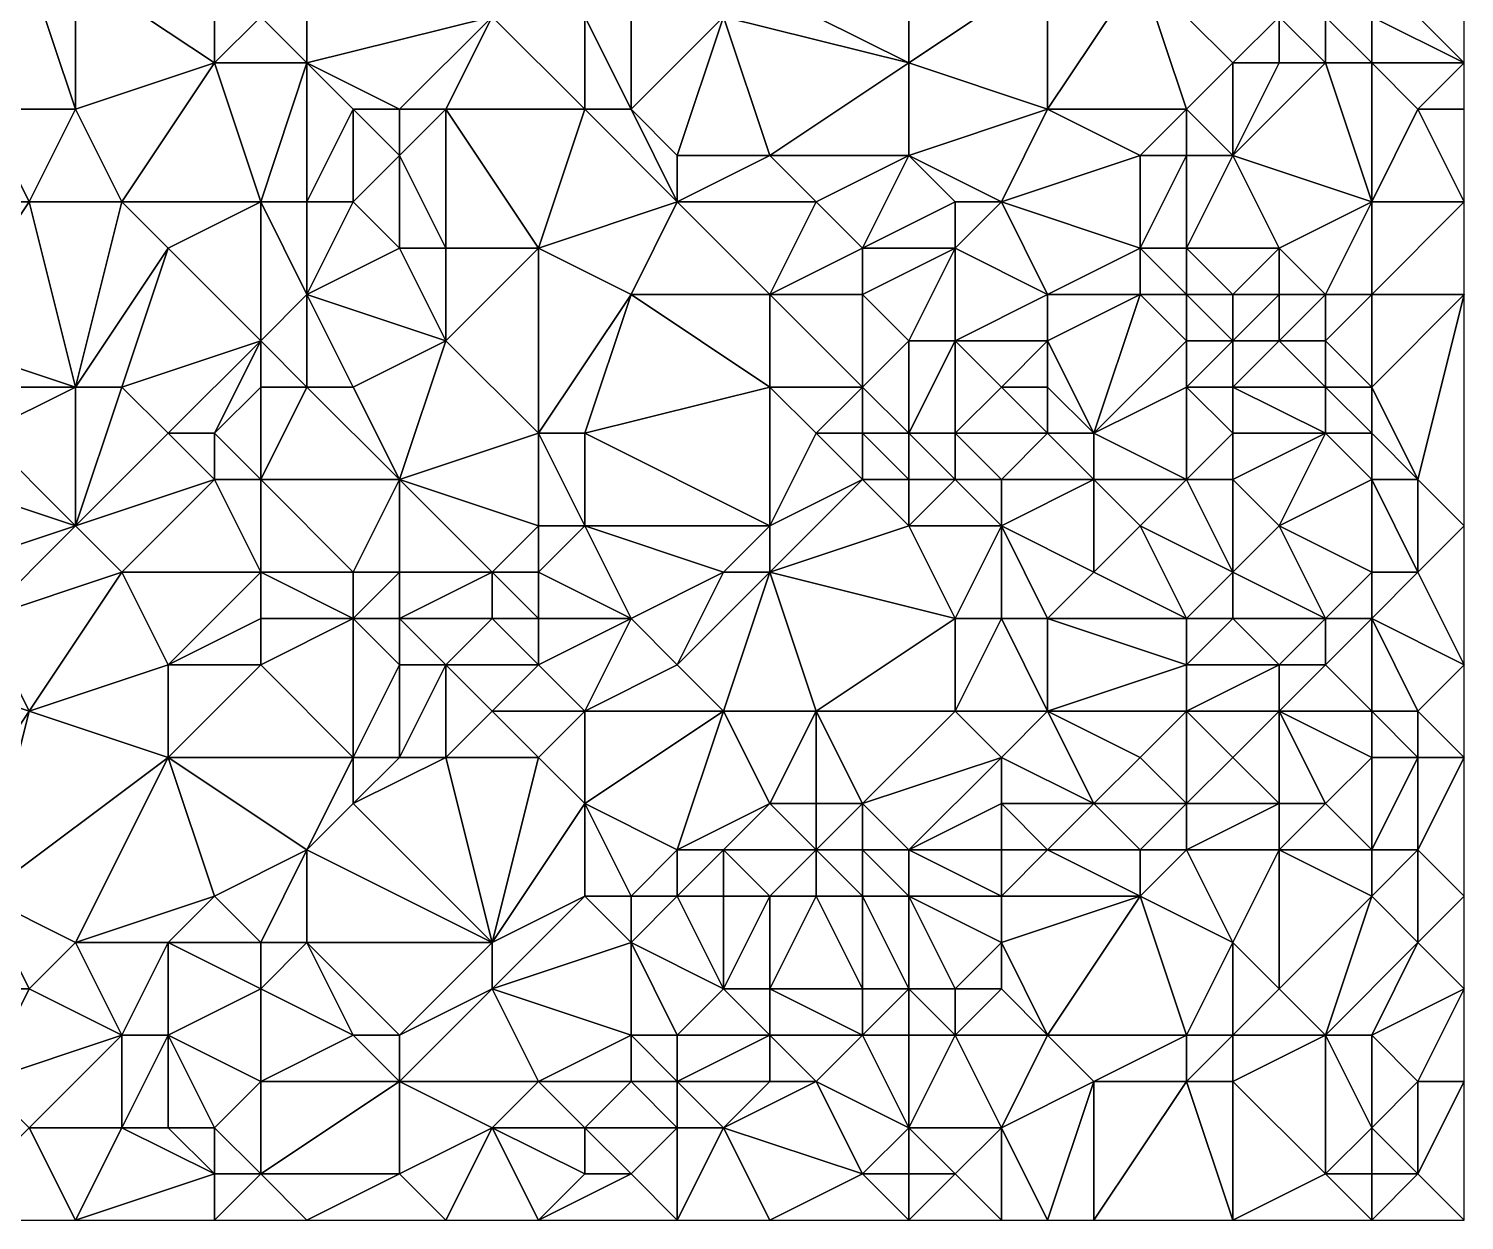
# Model space of a CAD drawing. Header units: metres. Extents: x 305150 to 305680, y 6404300 to 6404580.
# Drawn here: x 305618 to 305680, y 6404300 to 6404351.5 of the extents above; entities that cross this region are included whole.
import ezdxf

# ---------------------------------------------------------------- set-up
doc = ezdxf.new("R2010")
doc.units = ezdxf.units.M
doc.layers.add('TERRANG', color=8, linetype='Continuous')

msp = doc.modelspace()

# ---------------------------------------------------------------- meshes
at = {"layer": 'TERRANG'}
mesh = msp.add_polyface(dxfattribs=at)
corners = [(305652, 6404360, 19.989), (305656, 6404356, 20.336), (305658, 6404362, 19.159), (305652, 6404358, 20.102), (305648, 6404360, 20.312), (305662, 6404364, 18.923), (305664, 6404358, 20.38), (305666, 6404362, 19.676), (305660, 6404358, 20.059), (305662, 6404356, 20.674), (305662, 6404354, 21.408), (305662, 6404348, 22.963), (305666, 6404354, 21.379), (305656, 6404350, 22.206), (305664, 6404366, 18.231), (305664, 6404356, 20.803), (305656, 6404346, 24.333), (305650, 6404366, 20.016), (305648, 6404354, 20.417), (305666, 6404366, 18.038), (305670, 6404360, 20.84), (305662, 6404372, 17.813), (305668, 6404370, 17.691), (305666, 6404380, 17.653), (305668, 6404348, 22.178), (305670, 6404350, 21.744), (305648, 6404352, 20.966), (305650, 6404346, 24.333), (305648, 6404372, 18.619), (305654, 6404376, 17.786), (305646, 6404376, 17.111), (305650, 6404370, 19.22), (305656, 6404372, 18.61), (305666, 6404368, 17.709), (305652, 6404368, 19.456), (305652, 6404366, 19.664), (305658, 6404374, 18.092), (305658, 6404372, 18.405), (305660, 6404378, 17.492), (305664, 6404370, 17.718), (305658, 6404368, 18.867), (305670, 6404358, 21.259), (305656, 6404364, 19.106), (305654, 6404364, 19.382), (305648, 6404368, 19.784)]
mesh.append_faces([[corners[k] for k in face] for face in [(0, 1, 2), (3, 0, 4), (0, 3, 1), (5, 6, 7), (1, 8, 2), (6, 8, 9), (8, 5, 2), (8, 6, 5), (10, 11, 12), (11, 10, 13), (10, 1, 13), (14, 5, 7), (15, 6, 9), (10, 15, 9), (15, 10, 12), (16, 11, 13), (0, 17, 4), (3, 18, 1), (19, 14, 7), (20, 19, 7), (21, 22, 23), (24, 25, 12), (11, 24, 12), (26, 27, 13), (27, 16, 13), (28, 29, 30), (29, 28, 31), (32, 29, 31), (19, 33, 14), (34, 32, 31), (34, 17, 35), (21, 36, 37), (36, 21, 38), (36, 32, 37), (36, 29, 32), (33, 39, 14), (39, 33, 22), (21, 39, 22), (34, 40, 32), (32, 40, 37), (14, 40, 5), (40, 21, 37), (40, 39, 21), (39, 40, 14), (8, 10, 9), (10, 8, 1), (6, 20, 7), (6, 15, 41), (41, 15, 12), (42, 43, 2), (43, 0, 2), (43, 17, 0), (17, 43, 35), (18, 26, 13), (1, 18, 13), (44, 34, 31), (17, 34, 44), (40, 43, 42), (43, 40, 35), (40, 34, 35), (40, 42, 2), (5, 40, 2)]])
mesh = msp.add_polyface(dxfattribs=at)
corners = [(305678, 6404362, 21.396), (305680, 6404360, 22.372), (305680, 6404370, 18.928), (305678, 6404358, 22.773), (305680, 6404348, 22.506), (305680, 6404350, 22.173), (305678, 6404348, 22.422), (305680, 6404358, 23.086), (305674, 6404358, 21.729), (305670, 6404358, 21.259), (305674, 6404356, 21.947), (305670, 6404360, 20.84), (305674, 6404362, 20.526), (305676, 6404350, 21.836), (305676, 6404352, 21.864), (305676, 6404354, 22.234), (305674, 6404352, 21.656), (305676, 6404356, 22.46), (305678, 6404356, 23), (305674, 6404366, 18.969), (305672, 6404368, 18.012), (305666, 6404366, 18.038), (305668, 6404370, 17.691), (305674, 6404374, 17.676), (305666, 6404380, 17.653), (305674, 6404350, 21.742), (305672, 6404350, 21.715), (305670, 6404346, 22.625), (305670, 6404350, 21.744), (305668, 6404348, 22.178), (305676, 6404358, 22.229), (305674, 6404370, 17.795), (305676, 6404374, 17.661), (305672, 6404352, 21.568), (305666, 6404354, 21.379), (305674, 6404368, 18.219), (305672, 6404370, 17.73), (305678, 6404372, 17.922), (305680, 6404372, 18.197), (305680, 6404374, 17.78), (305680, 6404356, 23.334), (305664, 6404358, 20.38), (305676, 6404344, 23.628), (305666, 6404368, 17.709)]
mesh.append_faces([[corners[k] for k in face] for face in [(0, 1, 2), (3, 1, 0), (4, 5, 6), (3, 7, 1), (8, 9, 10), (11, 8, 12), (8, 11, 9), (13, 5, 14), (5, 13, 6), (15, 16, 14), (16, 15, 10), (17, 15, 18), (15, 17, 10), (19, 12, 0), (19, 0, 2), (19, 11, 12), (11, 19, 20), (21, 11, 20), (22, 23, 24), (25, 26, 27), (26, 28, 27), (28, 29, 27), (30, 3, 0), (12, 30, 0), (8, 30, 12), (31, 32, 23), (26, 33, 28), (9, 33, 10), (33, 16, 10), (33, 9, 34), (28, 33, 34), (19, 35, 20), (35, 19, 2), (20, 36, 22), (36, 23, 22), (36, 31, 23), (37, 38, 39), (32, 37, 39), (38, 37, 2), (37, 32, 31), (7, 18, 40), (18, 7, 3), (11, 41, 9), (13, 25, 42), (13, 42, 6), (13, 16, 25), (16, 13, 14), (15, 5, 40), (5, 15, 14), (18, 15, 40), (30, 18, 3), (30, 17, 18), (30, 8, 10), (17, 30, 10), (43, 21, 20), (43, 20, 22), (16, 33, 25), (33, 26, 25), (36, 35, 31), (35, 36, 20), (35, 37, 31), (37, 35, 2)]])
mesh = msp.add_polyface(dxfattribs=at)
corners = [(305618, 6404354, 23.336), (305612, 6404352, 23.836), (305616, 6404348, 24.372), (305602, 6404342, 26.906), (305602, 6404338, 28.04), (305608, 6404338, 28.514), (305606, 6404344, 26.567), (305612, 6404342, 27.078), (305608, 6404346, 26.225), (305620, 6404348, 23.956), (305622, 6404344, 24.871), (305626, 6404350, 23.153), (305612, 6404346, 25.89), (305612, 6404338, 28.392), (305604, 6404358, 22.517), (305606, 6404354, 23.897), (305608, 6404356, 22.915), (305602, 6404344, 26.657), (305602, 6404348, 26.581), (305608, 6404348, 25.826), (305602, 6404350, 26.248), (305602, 6404352, 25.618), (305614, 6404356, 23.001), (305614, 6404362, 22.504), (305618, 6404362, 22.29), (305614, 6404364, 22.208), (305614, 6404344, 26.248), (305610, 6404348, 25.509), (305602, 6404354, 24.686), (305620, 6404354, 23.138), (305606, 6404360, 21.927), (305602, 6404360, 21.659), (305610, 6404350, 24.703), (305620, 6404336, 27.079), (305624, 6404342, 25.123), (305614, 6404338, 28.045), (305610, 6404364, 22.035), (305608, 6404360, 22.13), (305602, 6404362, 20.921), (305606, 6404362, 21.594), (305606, 6404364, 21.213), (305618, 6404344, 25.627), (305624, 6404360, 22.529), (305622, 6404360, 22.517), (305622, 6404362, 22.133)]
mesh.append_faces([[corners[k] for k in face] for face in [(0, 1, 2), (3, 4, 5), (6, 3, 5), (7, 6, 5), (6, 7, 8), (9, 0, 2), (9, 10, 11), (7, 12, 8), (13, 7, 5), (14, 15, 16), (17, 6, 18), (6, 17, 3), (19, 20, 18), (20, 19, 15), (21, 20, 15), (22, 1, 0), (1, 22, 16), (23, 24, 25), (24, 22, 0), (22, 24, 23), (12, 26, 2), (26, 12, 7), (27, 19, 8), (12, 27, 8), (28, 21, 15), (14, 28, 15), (9, 29, 0), (30, 14, 16), (14, 30, 31), (27, 32, 19), (19, 32, 15), (33, 34, 10), (13, 35, 7), (35, 26, 7), (36, 37, 23), (37, 30, 16), (22, 37, 16), (37, 22, 23), (38, 39, 40), (37, 39, 30), (39, 37, 36), (35, 41, 26), (9, 41, 10), (41, 9, 2), (26, 41, 2), (41, 35, 33), (41, 33, 10), (42, 43, 29), (43, 24, 0), (29, 43, 0), (44, 43, 42), (43, 44, 24), (6, 19, 18), (19, 6, 8), (29, 9, 11), (32, 12, 2), (1, 32, 2), (32, 27, 12), (15, 32, 16), (32, 1, 16), (39, 38, 31), (30, 39, 31)]])
mesh = msp.add_polyface(dxfattribs=at)
corners = [(305646, 6404364, 20.317), (305644, 6404360, 21.177), (305648, 6404360, 20.312), (305630, 6404362, 22.447), (305630, 6404356, 22.61), (305636, 6404360, 22.307), (305640, 6404362, 21.723), (305628, 6404364, 22.076), (305628, 6404362, 22.423), (305638, 6404362, 21.998), (305636, 6404362, 22.163), (305640, 6404360, 21.932), (305628, 6404344, 24.659), (305630, 6404350, 22.949), (305626, 6404350, 23.153), (305648, 6404356, 20.198), (305652, 6404358, 20.102), (305648, 6404354, 20.417), (305644, 6404352, 21.018), (305648, 6404352, 20.966), (305644, 6404348, 22.566), (305646, 6404346, 24.021), (305650, 6404346, 24.333), (305642, 6404358, 21.428), (305638, 6404358, 22.095), (305638, 6404354, 21.771), (305640, 6404356, 21.498), (305624, 6404360, 22.529), (305620, 6404354, 23.138), (305626, 6404352, 22.833), (305628, 6404352, 22.747), (305632, 6404348, 23.302), (305634, 6404348, 23.191), (305634, 6404346, 23.961), (305636, 6404348, 23.068), (305646, 6404358, 20.529), (305642, 6404354, 21.014), (305626, 6404360, 22.564), (305642, 6404348, 22.575), (305638, 6404352, 21.964), (305646, 6404356, 20.375), (305642, 6404352, 21.32), (305634, 6404364, 21.957), (305630, 6404344, 24.682), (305622, 6404362, 22.133)]
mesh.append_faces([[corners[k] for k in face] for face in [(0, 1, 2), (3, 4, 5), (6, 1, 0), (3, 7, 8), (9, 10, 5), (6, 11, 1), (9, 11, 6), (12, 13, 14), (15, 16, 2), (15, 17, 16), (17, 18, 19), (19, 18, 20), (21, 19, 20), (21, 22, 19), (11, 23, 1), (24, 25, 26), (4, 24, 5), (25, 24, 4), (27, 28, 29), (29, 30, 4), (30, 13, 4), (30, 29, 14), (13, 30, 14), (13, 31, 32), (33, 34, 32), (31, 33, 32), (1, 35, 2), (35, 15, 2), (23, 35, 1), (25, 36, 26), (36, 23, 26), (37, 29, 4), (37, 27, 29), (38, 39, 34), (34, 39, 32), (39, 13, 32), (40, 18, 17), (15, 40, 17), (35, 40, 15), (40, 36, 18), (40, 35, 23), (36, 40, 23), (36, 41, 18), (41, 39, 38), (29, 28, 14), (42, 3, 5), (10, 42, 5), (24, 11, 9), (24, 9, 5), (23, 24, 26), (24, 23, 11), (37, 3, 8), (3, 37, 4), (43, 31, 13), (13, 39, 4), (39, 25, 4), (44, 37, 8), (37, 44, 27), (41, 38, 20), (18, 41, 20), (39, 41, 25), (41, 36, 25)]])
mesh = msp.add_polyface(dxfattribs=at)
corners = [(305622, 6404344, 24.871), (305628, 6404344, 24.659), (305626, 6404350, 23.153), (305632, 6404344, 24.724), (305630, 6404340, 25.309), (305634, 6404342, 25.344), (305636, 6404338, 26.157), (305636, 6404342, 25.338), (305640, 6404342, 25.27), (305636, 6404348, 23.068), (305624, 6404342, 25.123), (305628, 6404328, 28.081), (305626, 6404332, 27.331), (305622, 6404328, 28.138), (305628, 6404332, 27.278), (305634, 6404346, 23.961), (305632, 6404348, 23.302), (305630, 6404336, 25.909), (305632, 6404336, 25.98), (305628, 6404336, 26.003), (305626, 6404334, 26.712), (305624, 6404334, 26.836), (305624, 6404324, 28.66), (305628, 6404324, 28.594), (305628, 6404326, 28.364), (305624, 6404320, 28.89), (305632, 6404320, 28.905), (305630, 6404344, 24.682), (305628, 6404338, 25.597), (305622, 6404336, 26.657), (305632, 6404328, 27.577), (305634, 6404324, 28.152), (305634, 6404320, 28.858), (305634, 6404332, 27.252), (305634, 6404328, 27.662), (305640, 6404334, 27.919), (305638, 6404328, 28.852), (305640, 6404330, 28.924), (305636, 6404324, 28.576), (305636, 6404320, 28.893), (305638, 6404322, 29.136), (305634, 6404326, 27.817), (305638, 6404326, 29.08), (305632, 6404326, 27.776), (305620, 6404330, 27.942), (305630, 6404350, 22.949)]
mesh.append_faces([[corners[k] for k in face] for face in [(0, 1, 2), (3, 4, 5), (6, 7, 5), (8, 7, 6), (9, 7, 8), (10, 1, 0), (11, 12, 13), (12, 11, 14), (15, 3, 5), (7, 15, 5), (9, 15, 7), (15, 16, 3), (4, 17, 18), (17, 19, 14), (12, 20, 21), (20, 12, 14), (19, 20, 14), (22, 23, 24), (23, 22, 25), (26, 23, 25), (16, 27, 3), (4, 27, 1), (3, 27, 4), (28, 17, 4), (17, 28, 19), (29, 28, 10), (11, 30, 14), (31, 26, 32), (33, 30, 34), (30, 33, 14), (18, 33, 6), (33, 35, 6), (33, 36, 37), (36, 33, 34), (38, 39, 40), (38, 41, 31), (41, 38, 42), (23, 43, 24), (41, 43, 31), (4, 6, 5), (4, 18, 6), (44, 12, 21), (11, 22, 24), (22, 11, 13), (27, 45, 1), (10, 28, 1), (28, 4, 1), (28, 29, 21), (20, 28, 21), (28, 20, 19), (17, 33, 18), (33, 17, 14), (38, 31, 32), (39, 38, 32), (36, 41, 42), (41, 36, 34), (43, 11, 24), (43, 30, 11), (31, 43, 26), (43, 23, 26), (43, 41, 34), (30, 43, 34)]])
mesh = msp.add_polyface(dxfattribs=at)
corners = [(305678, 6404332, 25.009), (305680, 6404330, 25.278), (305680, 6404340, 25.118), (305674, 6404334, 25.213), (305670, 6404332, 26.887), (305672, 6404330, 26.545), (305668, 6404342, 25.057), (305672, 6404342, 23.909), (305670, 6404346, 22.625), (305676, 6404344, 23.628), (305674, 6404340, 24.262), (305676, 6404336, 24.679), (305676, 6404334, 24.847), (305674, 6404350, 21.742), (305670, 6404334, 26.674), (305668, 6404346, 22.831), (305670, 6404340, 25.299), (305676, 6404340, 24.377), (305680, 6404344, 24.37), (305680, 6404348, 22.506), (305678, 6404348, 22.422), (305674, 6404326, 26.497), (305676, 6404328, 25.252), (305678, 6404328, 25.108), (305680, 6404324, 25.563), (305676, 6404332, 24.989), (305668, 6404340, 25.905), (305672, 6404340, 24.602), (305668, 6404348, 22.178), (305670, 6404326, 28.166), (305672, 6404324, 27.967), (305674, 6404338, 24.603), (305674, 6404336, 24.873), (305670, 6404328, 27.648), (305672, 6404338, 25.182), (305676, 6404326, 25.642), (305674, 6404324, 27.1), (305670, 6404336, 26.42), (305668, 6404336, 26.753), (305668, 6404326, 28.667), (305668, 6404324, 28.916), (305670, 6404338, 25.99), (305668, 6404332, 27.192), (305668, 6404338, 26.43)]
mesh.append_faces([[corners[k] for k in face] for face in [(0, 1, 2), (3, 4, 5), (6, 7, 8), (9, 7, 10), (7, 9, 8), (0, 11, 12), (11, 0, 2), (9, 13, 8), (3, 14, 4), (15, 6, 8), (16, 7, 6), (17, 9, 10), (17, 11, 2), (18, 19, 20), (9, 18, 20), (21, 22, 5), (0, 23, 1), (23, 24, 1), (25, 0, 12), (25, 3, 5), (3, 25, 12), (22, 25, 5), (26, 16, 6), (7, 27, 10), (16, 27, 7), (28, 15, 8), (21, 29, 30), (17, 31, 11), (31, 17, 10), (31, 32, 11), (33, 21, 5), (33, 29, 21), (4, 33, 5), (31, 34, 32), (23, 35, 24), (21, 35, 22), (35, 23, 22), (36, 35, 21), (14, 37, 38), (34, 37, 32), (29, 39, 40), (33, 39, 29), (41, 37, 34), (42, 14, 38), (14, 42, 4), (42, 33, 4), (18, 17, 2), (17, 18, 9), (32, 3, 12), (11, 32, 12), (23, 25, 22), (25, 23, 0), (34, 31, 10), (27, 34, 10), (32, 37, 3), (37, 14, 3), (41, 34, 27), (41, 27, 16), (26, 41, 16), (43, 41, 26), (41, 43, 38), (37, 41, 38)]])
mesh = msp.add_polyface(dxfattribs=at)
corners = [(305652, 6404344, 25.32), (305650, 6404340, 27.033), (305654, 6404342, 26.17), (305656, 6404346, 24.333), (305650, 6404336, 28.459), (305644, 6404340, 26.406), (305648, 6404328, 30.128), (305644, 6404326, 29.745), (305646, 6404324, 29.761), (305650, 6404346, 24.333), (305650, 6404328, 30.291), (305648, 6404322, 29.474), (305652, 6404322, 29.193), (305658, 6404326, 29.768), (305656, 6404330, 30.031), (305642, 6404322, 29.661), (305640, 6404324, 29.582), (305650, 6404330, 30.156), (305652, 6404334, 29.29), (305654, 6404340, 27.048), (305658, 6404342, 25.808), (305642, 6404334, 28.138), (305640, 6404326, 29.484), (305642, 6404348, 22.575), (305636, 6404348, 23.068), (305640, 6404342, 25.27), (305646, 6404344, 24.908), (305646, 6404346, 24.021), (305638, 6404322, 29.136), (305636, 6404320, 28.893), (305640, 6404320, 29.275), (305654, 6404332, 29.922), (305640, 6404334, 27.919), (305636, 6404338, 26.157), (305642, 6404330, 29.14), (305638, 6404326, 29.08), (305656, 6404332, 29.862), (305640, 6404328, 29.248), (305640, 6404330, 28.924), (305634, 6404332, 27.252), (305638, 6404328, 28.852), (305654, 6404336, 28.688), (305656, 6404338, 27.636), (305654, 6404334, 29.41), (305656, 6404334, 29.297), (305644, 6404348, 22.566), (305636, 6404324, 28.576)]
mesh.append_faces([[corners[k] for k in face] for face in [(0, 1, 2), (3, 0, 2), (4, 1, 5), (6, 7, 8), (9, 0, 3), (10, 11, 12), (10, 12, 13), (14, 10, 13), (7, 15, 8), (15, 7, 16), (15, 11, 8), (4, 17, 18), (10, 17, 6), (1, 19, 2), (19, 20, 2), (21, 4, 5), (21, 17, 4), (7, 22, 16), (23, 24, 25), (1, 26, 5), (26, 25, 5), (26, 9, 27), (26, 23, 25), (28, 29, 30), (17, 31, 18), (32, 25, 33), (25, 32, 5), (32, 21, 5), (34, 7, 6), (22, 35, 16), (36, 31, 14), (37, 22, 7), (34, 37, 7), (37, 34, 38), (32, 39, 38), (40, 37, 38), (41, 4, 18), (19, 41, 42), (31, 43, 18), (41, 43, 44), (43, 41, 18), (11, 10, 8), (10, 6, 8), (15, 28, 30), (28, 15, 16), (9, 26, 0), (0, 26, 1), (23, 26, 45), (26, 27, 45), (31, 17, 10), (31, 10, 14), (21, 34, 17), (17, 34, 6), (34, 32, 38), (32, 34, 21), (37, 40, 22), (40, 35, 22), (46, 28, 16), (35, 46, 16), (41, 19, 1), (4, 41, 1), (36, 43, 31)]])
mesh = msp.add_polyface(dxfattribs=at)
corners = [(305660, 6404326, 29.721), (305660, 6404330, 29.631), (305658, 6404326, 29.768), (305658, 6404344, 25.166), (305656, 6404346, 24.333), (305654, 6404342, 26.17), (305666, 6404346, 23.241), (305660, 6404344, 25.056), (305666, 6404342, 25.423), (305662, 6404348, 22.963), (305658, 6404342, 25.808), (305668, 6404346, 22.831), (305668, 6404348, 22.178), (305656, 6404330, 30.031), (305662, 6404340, 25.975), (305666, 6404340, 26.049), (305668, 6404338, 26.43), (305668, 6404340, 25.905), (305658, 6404322, 29.334), (305662, 6404334, 27.409), (305662, 6404336, 26.71), (305660, 6404336, 27.22), (305660, 6404332, 29.095), (305658, 6404332, 29.605), (305662, 6404326, 29.619), (305664, 6404328, 29.107), (305662, 6404338, 26.284), (305654, 6404340, 27.048), (305656, 6404338, 27.636), (305664, 6404334, 27.069), (305658, 6404334, 28.866), (305658, 6404338, 27.102), (305666, 6404330, 27.91), (305668, 6404326, 28.667), (305670, 6404328, 27.648), (305662, 6404322, 29.343), (305664, 6404332, 27.667), (305656, 6404332, 29.862), (305668, 6404332, 27.192), (305668, 6404336, 26.753), (305654, 6404336, 28.688), (305656, 6404334, 29.297), (305668, 6404342, 25.057), (305668, 6404324, 28.916), (305654, 6404334, 29.41)]
mesh.append_faces([[corners[k] for k in face] for face in [(0, 1, 2), (3, 4, 5), (6, 7, 8), (7, 6, 9), (10, 3, 5), (10, 7, 3), (11, 12, 6), (6, 12, 9), (1, 13, 2), (14, 15, 8), (7, 14, 8), (10, 14, 7), (16, 17, 15), (18, 0, 2), (19, 20, 21), (22, 23, 1), (23, 13, 1), (24, 25, 1), (24, 1, 0), (14, 26, 15), (20, 26, 21), (27, 28, 10), (19, 29, 20), (30, 23, 22), (28, 31, 10), (31, 14, 10), (31, 26, 14), (26, 31, 21), (31, 30, 21), (32, 33, 34), (33, 32, 25), (35, 24, 0), (25, 36, 1), (36, 22, 1), (36, 19, 22), (32, 36, 25), (36, 29, 19), (23, 37, 13), (29, 38, 39), (36, 38, 29), (38, 36, 32), (38, 32, 34), (40, 41, 28), (11, 6, 8), (11, 8, 42), (7, 4, 3), (4, 7, 9), (8, 17, 42), (15, 17, 8), (16, 29, 39), (29, 26, 20), (29, 16, 15), (26, 29, 15), (19, 30, 22), (30, 19, 21), (24, 33, 25), (33, 24, 43), (31, 41, 30), (41, 31, 28), (30, 41, 23), (41, 37, 23), (41, 44, 37)]])
mesh = msp.add_polyface(dxfattribs=at)
corners = [(305610, 6404330, 29.127), (305608, 6404332, 29.149), (305604, 6404328, 29.084), (305602, 6404338, 28.04), (305598, 6404332, 28.243), (305604, 6404334, 28.877), (305604, 6404332, 29.007), (305606, 6404336, 28.816), (305608, 6404338, 28.514), (305610, 6404324, 28.509), (305604, 6404326, 29.085), (305606, 6404320, 28.723), (305620, 6404330, 27.942), (305620, 6404336, 27.079), (305616, 6404334, 28.501), (305598, 6404340, 27.288), (305596, 6404332, 28.13), (305610, 6404334, 29.2), (305614, 6404332, 29.025), (305614, 6404328, 28.674), (305616, 6404326, 28.339), (305612, 6404324, 28.417), (305618, 6404322, 28.517), (305622, 6404328, 28.138), (305624, 6404324, 28.66), (305624, 6404320, 28.89), (305598, 6404326, 29.103), (305600, 6404320, 29.224), (305598, 6404328, 28.823), (305594, 6404326, 29.77), (305596, 6404330, 28.499), (305592, 6404340, 26.911), (305622, 6404336, 26.657), (305624, 6404342, 25.123), (305608, 6404336, 28.927), (305612, 6404336, 28.879), (305612, 6404334, 29.152), (305614, 6404336, 28.565), (305612, 6404330, 29.1), (305590, 6404320, 30.962), (305596, 6404320, 29.943), (305626, 6404332, 27.331), (305624, 6404334, 26.836), (305614, 6404338, 28.045), (305612, 6404338, 28.392)]
mesh.append_faces([[corners[k] for k in face] for face in [(0, 1, 2), (3, 4, 5), (1, 6, 2), (6, 1, 5), (4, 6, 5), (1, 7, 5), (3, 7, 8), (7, 3, 5), (9, 10, 11), (12, 13, 14), (15, 4, 3), (15, 16, 4), (17, 1, 0), (18, 12, 14), (12, 18, 19), (20, 12, 19), (20, 19, 21), (20, 21, 22), (12, 20, 23), (23, 20, 22), (24, 23, 22), (25, 24, 22), (26, 27, 10), (26, 28, 29), (28, 30, 29), (30, 28, 4), (16, 30, 4), (15, 31, 16), (32, 33, 13), (7, 34, 8), (34, 7, 1), (17, 34, 1), (35, 17, 36), (37, 35, 36), (35, 34, 17), (18, 38, 19), (38, 18, 36), (39, 40, 29), (40, 26, 29), (26, 40, 27), (10, 9, 2), (9, 0, 2), (41, 12, 23), (28, 6, 4), (6, 28, 2), (26, 10, 2), (28, 26, 2), (32, 12, 42), (12, 32, 13), (18, 37, 36), (37, 18, 14), (13, 37, 14), (43, 37, 13), (35, 37, 43), (35, 43, 44), (35, 44, 8), (34, 35, 8), (19, 38, 21), (9, 38, 0), (38, 9, 21), (38, 17, 0), (17, 38, 36)]])
mesh = msp.add_polyface(dxfattribs=at)
corners = [(305620, 6404300, 28.051), (305618, 6404304, 28.237), (305614, 6404300, 27.94), (305616, 6404306, 28.582), (305616, 6404310, 28.967), (305610, 6404310, 28.618), (305612, 6404324, 28.417), (305614, 6404316, 28.581), (305618, 6404322, 28.517), (305618, 6404310, 29.129), (305622, 6404304, 28.141), (305616, 6404314, 28.643), (305606, 6404320, 28.723), (305594, 6404302, 28.639), (305590, 6404300, 28.921), (305600, 6404300, 27.506), (305622, 6404308, 28.716), (305624, 6404320, 28.89), (305602, 6404310, 28.755), (305604, 6404308, 28.699), (305608, 6404306, 28.306), (305610, 6404324, 28.509), (305600, 6404320, 29.224), (305600, 6404316, 28.971), (305604, 6404326, 29.085), (305596, 6404304, 28.762), (305624, 6404308, 28.602), (305624, 6404312, 28.783), (305606, 6404300, 27.245), (305610, 6404300, 27.511), (305608, 6404302, 27.568), (305606, 6404304, 27.968), (305598, 6404312, 28.9), (305596, 6404314, 29.389), (305594, 6404310, 29.29), (305600, 6404314, 28.836), (305598, 6404306, 28.898), (305620, 6404312, 29.017), (305596, 6404320, 29.943), (305600, 6404306, 28.807), (305592, 6404314, 30.4), (305592, 6404316, 30.652), (305594, 6404318, 30.419), (305590, 6404320, 30.962), (305626, 6404302, 28.11)]
mesh.append_faces([[corners[k] for k in face] for face in [(0, 1, 2), (2, 1, 3), (4, 5, 3), (6, 7, 8), (9, 4, 3), (10, 1, 0), (7, 11, 8), (9, 11, 4), (11, 5, 4), (5, 11, 7), (12, 5, 7), (13, 14, 15), (10, 16, 1), (11, 17, 8), (18, 19, 5), (12, 18, 5), (19, 20, 5), (5, 20, 3), (6, 21, 7), (21, 12, 7), (12, 22, 23), (24, 22, 12), (25, 13, 15), (26, 27, 16), (28, 29, 30), (28, 31, 15), (31, 28, 30), (20, 31, 30), (31, 20, 19), (32, 33, 34), (35, 12, 23), (35, 18, 12), (18, 35, 32), (33, 35, 23), (35, 33, 32), (36, 32, 34), (25, 36, 34), (16, 37, 9), (27, 37, 16), (37, 11, 9), (37, 17, 11), (22, 38, 23), (39, 31, 19), (18, 39, 19), (31, 39, 15), (40, 33, 41), (33, 40, 34), (33, 42, 41), (42, 38, 43), (16, 9, 3), (1, 16, 3), (26, 16, 10), (44, 10, 0), (20, 29, 3), (29, 2, 3), (29, 20, 30), (36, 39, 32), (39, 18, 32), (39, 25, 15), (39, 36, 25), (38, 42, 23), (42, 33, 23)]])
mesh = msp.add_polyface(dxfattribs=at)
corners = [(305664, 6404300, 29.184), (305668, 6404306, 27.124), (305664, 6404306, 27.476), (305670, 6404300, 28.558), (305668, 6404308, 27.094), (305662, 6404300, 29.066), (305660, 6404304, 27.911), (305660, 6404300, 28.63), (305658, 6404302, 28.09), (305656, 6404300, 28.219), (305662, 6404316, 28.008), (305666, 6404314, 27.701), (305666, 6404316, 27.96), (305670, 6404312, 27.319), (305658, 6404310, 28.54), (305660, 6404310, 28.281), (305660, 6404312, 27.955), (305656, 6404314, 27.645), (305656, 6404310, 28.891), (305656, 6404302, 28.124), (305660, 6404314, 27.736), (305660, 6404316, 27.855), (305652, 6404322, 29.193), (305658, 6404322, 29.334), (305658, 6404326, 29.768), (305662, 6404308, 27.921), (305668, 6404316, 27.773), (305668, 6404318, 28.344), (305664, 6404318, 28.607), (305658, 6404308, 28.691), (305660, 6404318, 28.332), (305656, 6404316, 27.6), (305662, 6404322, 29.343), (305666, 6404320, 28.969), (305660, 6404326, 29.721), (305662, 6404326, 29.619), (305668, 6404324, 28.916), (305654, 6404308, 29.655), (305656, 6404304, 28.327), (305656, 6404308, 29.139), (305660, 6404320, 28.93), (305670, 6404308, 26.973), (305654, 6404314, 27.793), (305668, 6404322, 28.947), (305670, 6404320, 28.368), (305654, 6404316, 27.588), (305654, 6404318, 27.93)]
mesh.append_faces([[corners[k] for k in face] for face in [(0, 1, 2), (3, 1, 0), (1, 4, 2), (5, 6, 7), (7, 8, 9), (6, 8, 7), (10, 11, 12), (11, 4, 13), (14, 15, 16), (14, 17, 18), (17, 14, 16), (8, 19, 9), (20, 10, 21), (20, 17, 16), (22, 23, 24), (25, 11, 16), (15, 25, 16), (25, 6, 2), (4, 25, 2), (11, 25, 4), (26, 27, 12), (26, 11, 13), (11, 26, 12), (28, 10, 12), (14, 29, 15), (25, 29, 6), (29, 25, 15), (10, 30, 21), (28, 30, 10), (21, 30, 31), (32, 28, 33), (23, 32, 34), (35, 32, 36), (37, 38, 39), (38, 8, 6), (38, 19, 8), (29, 38, 6), (38, 29, 39), (40, 32, 23), (40, 30, 28), (32, 40, 28), (5, 0, 2), (6, 5, 2), (41, 4, 1), (20, 11, 10), (11, 20, 16), (20, 21, 31), (17, 20, 31), (17, 42, 18), (33, 28, 27), (27, 28, 12), (43, 33, 27), (44, 43, 27), (37, 39, 18), (39, 29, 18), (29, 14, 18), (45, 17, 31), (43, 32, 33), (32, 43, 36), (40, 23, 46), (40, 46, 31), (30, 40, 31)]])
mesh = msp.add_polyface(dxfattribs=at)
corners = [(305678, 6404316, 25.376), (305680, 6404314, 25.298), (305680, 6404320, 25.458), (305676, 6404320, 26.181), (305672, 6404322, 28.124), (305674, 6404318, 26.465), (305668, 6404306, 27.124), (305670, 6404300, 28.558), (305670, 6404306, 27.099), (305676, 6404316, 25.706), (305676, 6404314, 25.721), (305678, 6404312, 25.556), (305680, 6404310, 25.727), (305672, 6404318, 27.094), (305680, 6404324, 25.563), (305678, 6404322, 25.772), (305680, 6404306, 26.471), (305678, 6404302, 27.93), (305680, 6404300, 28.017), (305678, 6404306, 26.695), (305676, 6404304, 27.711), (305672, 6404316, 26.807), (305678, 6404320, 25.659), (305670, 6404326, 28.166), (305668, 6404324, 28.916), (305672, 6404324, 27.967), (305676, 6404300, 28.556), (305676, 6404308, 26.278), (305668, 6404308, 27.094), (305670, 6404308, 26.973), (305670, 6404312, 27.319), (305674, 6404324, 27.1), (305674, 6404326, 26.497), (305670, 6404320, 28.368), (305668, 6404318, 28.344), (305674, 6404302, 28.424), (305672, 6404310, 26.723), (305668, 6404316, 27.773), (305676, 6404322, 26.356), (305668, 6404322, 28.947), (305676, 6404302, 28.291), (305674, 6404308, 26.457), (305676, 6404326, 25.642)]
mesh.append_faces([[corners[k] for k in face] for face in [(0, 1, 2), (3, 4, 5), (6, 7, 8), (9, 10, 0), (9, 3, 5), (1, 11, 12), (4, 13, 5), (14, 15, 2), (16, 17, 18), (19, 16, 12), (17, 19, 20), (19, 17, 16), (9, 21, 10), (21, 9, 5), (13, 21, 5), (15, 22, 2), (22, 0, 2), (23, 24, 25), (17, 26, 18), (11, 27, 12), (27, 19, 12), (19, 27, 20), (28, 29, 30), (4, 31, 25), (31, 32, 25), (33, 13, 4), (33, 34, 13), (26, 35, 7), (7, 35, 8), (29, 36, 30), (21, 37, 30), (38, 4, 3), (38, 31, 4), (39, 33, 4), (40, 26, 17), (40, 17, 20), (40, 35, 26), (35, 40, 20), (41, 29, 8), (41, 36, 29), (27, 41, 20), (42, 15, 14), (38, 42, 31), (42, 38, 15), (10, 11, 0), (11, 1, 0), (9, 22, 3), (22, 9, 0), (29, 6, 8), (36, 21, 30), (21, 36, 10), (34, 37, 13), (37, 21, 13), (22, 38, 3), (38, 22, 15), (24, 39, 25), (39, 4, 25), (41, 11, 10), (36, 41, 10), (41, 27, 11), (41, 35, 20), (35, 41, 8)]])
mesh = msp.add_polyface(dxfattribs=at)
corners = [(305628, 6404302, 28.299), (305626, 6404300, 28.145), (305630, 6404300, 29.008), (305628, 6404312, 28.795), (305624, 6404312, 28.783), (305628, 6404310, 28.681), (305626, 6404314, 28.811), (305624, 6404308, 28.602), (305628, 6404306, 28.241), (305626, 6404302, 28.11), (305626, 6404304, 28.128), (305624, 6404304, 28.12), (305634, 6404320, 28.858), (305632, 6404320, 28.905), (305632, 6404318, 29.027), (305644, 6404314, 28.646), (305642, 6404318, 29.108), (305642, 6404314, 28.707), (305630, 6404312, 28.783), (305638, 6404312, 28.665), (305634, 6404308, 28.324), (305640, 6404320, 29.275), (305644, 6404308, 29.92), (305640, 6404306, 29.516), (305644, 6404306, 29.964), (305636, 6404300, 30.107), (305634, 6404302, 29.53), (305642, 6404322, 29.661), (305644, 6404312, 28.977), (305632, 6404308, 28.236), (305630, 6404316, 29.01), (305624, 6404320, 28.89), (305642, 6404304, 29.713), (305644, 6404302, 29.497), (305642, 6404302, 29.634), (305638, 6404310, 28.711), (305638, 6404304, 29.586), (305640, 6404300, 29.94), (305636, 6404320, 28.893), (305634, 6404306, 28.622), (305622, 6404304, 28.141), (305620, 6404300, 28.051), (305620, 6404312, 29.017)]
mesh.append_faces([[corners[k] for k in face] for face in [(0, 1, 2), (3, 4, 5), (4, 3, 6), (7, 8, 5), (4, 7, 5), (0, 9, 1), (9, 10, 11), (10, 7, 11), (7, 10, 8), (10, 0, 8), (10, 9, 0), (12, 13, 14), (15, 16, 17), (18, 3, 5), (19, 18, 20), (16, 19, 17), (21, 19, 16), (22, 23, 24), (25, 26, 2), (26, 0, 2), (27, 21, 16), (28, 15, 17), (29, 18, 5), (18, 29, 20), (8, 29, 5), (30, 31, 6), (3, 30, 6), (18, 30, 3), (13, 30, 14), (30, 13, 31), (23, 32, 24), (33, 32, 34), (35, 19, 20), (35, 23, 22), (28, 35, 22), (36, 26, 25), (37, 36, 25), (36, 37, 34), (36, 32, 23), (32, 36, 34), (38, 19, 21), (19, 38, 14), (38, 12, 14), (29, 39, 20), (36, 39, 26), (39, 29, 8), (7, 40, 11), (1, 9, 41), (40, 9, 11), (42, 4, 6), (31, 42, 6), (37, 33, 34), (19, 30, 18), (30, 19, 14), (35, 28, 17), (19, 35, 17), (35, 39, 23), (39, 35, 20), (39, 36, 23), (26, 39, 0), (0, 39, 8)]])
mesh = msp.add_polyface(dxfattribs=at)
corners = [(305652, 6404306, 30.004), (305650, 6404308, 30.421), (305650, 6404306, 30.363), (305654, 6404302, 28.317), (305650, 6404300, 28.34), (305656, 6404300, 28.219), (305646, 6404316, 28.481), (305648, 6404322, 29.474), (305642, 6404318, 29.108), (305648, 6404304, 29.909), (305646, 6404300, 28.822), (305646, 6404304, 29.899), (305650, 6404310, 30.024), (305648, 6404310, 30.02), (305656, 6404302, 28.124), (305652, 6404318, 27.988), (305654, 6404318, 27.93), (305652, 6404322, 29.193), (305650, 6404318, 28.231), (305644, 6404314, 28.646), (305646, 6404308, 30.181), (305644, 6404302, 29.497), (305642, 6404322, 29.661), (305652, 6404314, 28.043), (305654, 6404310, 29.356), (305658, 6404322, 29.334), (305646, 6404306, 30.184), (305644, 6404306, 29.964), (305644, 6404312, 28.977), (305644, 6404308, 29.92), (305654, 6404314, 27.793), (305648, 6404314, 28.434), (305650, 6404314, 28.278), (305648, 6404316, 28.218), (305654, 6404308, 29.655), (305646, 6404314, 28.542), (305654, 6404316, 27.588), (305656, 6404316, 27.6), (305656, 6404304, 28.327), (305652, 6404316, 27.723), (305640, 6404300, 29.94), (305642, 6404304, 29.713), (305656, 6404310, 28.891), (305656, 6404314, 27.645)]
mesh.append_faces([[corners[k] for k in face] for face in [(0, 1, 2), (3, 4, 5), (6, 7, 8), (4, 9, 10), (9, 11, 10), (12, 13, 1), (14, 3, 5), (15, 16, 17), (18, 15, 17), (7, 18, 17), (19, 6, 8), (13, 20, 1), (11, 21, 10), (7, 22, 8), (23, 12, 24), (16, 25, 17), (26, 9, 2), (9, 26, 11), (11, 26, 27), (20, 28, 29), (28, 20, 13), (30, 23, 24), (31, 32, 33), (23, 32, 12), (0, 34, 1), (28, 35, 19), (19, 35, 6), (31, 35, 13), (35, 28, 13), (16, 36, 37), (3, 38, 0), (14, 38, 3), (38, 34, 0), (18, 39, 15), (39, 32, 23), (9, 0, 2), (3, 9, 4), (9, 3, 0), (6, 18, 7), (18, 6, 33), (21, 40, 10), (20, 26, 1), (1, 26, 2), (26, 20, 29), (26, 29, 27), (41, 21, 11), (41, 11, 27), (30, 24, 42), (32, 31, 13), (12, 32, 13), (24, 34, 42), (34, 12, 1), (12, 34, 24), (6, 35, 33), (35, 31, 33), (36, 30, 43), (39, 36, 16), (39, 16, 15), (36, 39, 30), (30, 39, 23), (39, 18, 33), (32, 39, 33)]])

doc.saveas('drawing.dxf')
